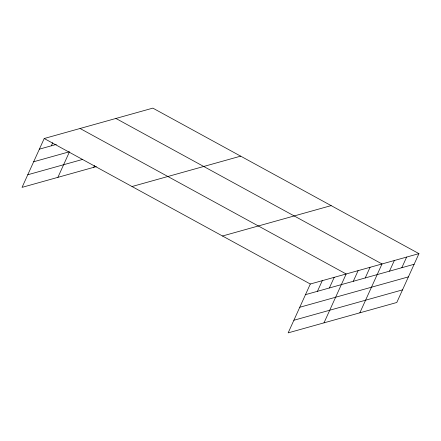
<?xml version="1.0" encoding="UTF-8"?>
<svg xmlns="http://www.w3.org/2000/svg" width="441" height="441" viewBox="0 0 441 441"><rect width="100%" height="100%" fill="white"/><g stroke="black" fill="none" stroke-linecap="round" stroke-linejoin="round"><path stroke-width="0.66" d="M418.95 253.63L310.315 284.015L288.155 332.872L396.79 302.487L418.95 253.63L152.845 108.128L44.21 138.513L22.05 187.37L96.342 166.593M51.338 145.811L52.755 142.68M57.898 177.343L69.513 151.737M93.746 167.315L94.567 165.513M317.443 291.308L322.266 280.669M329.388 287.967L334.217 277.328M324.003 322.845L346.168 273.988L80.064 128.485M353.291 281.281L358.114 270.647M365.242 277.94L370.065 267.301M359.85 312.818L382.016 263.961L115.911 118.458M389.502 271.154L394.326 260.515M401.812 267.709L406.641 257.075M39.387 149.152L56.365 144.4M33.665 161.764L68.884 151.913M27.772 174.757L82.489 159.455M132.024 186.526L240.659 156.147M222.501 236.001L331.136 205.616M305.492 294.654L414.127 264.269M299.77 307.267L408.405 276.882M293.877 320.26L402.506 289.875M44.21 138.513L310.315 284.015"/></g></svg>
